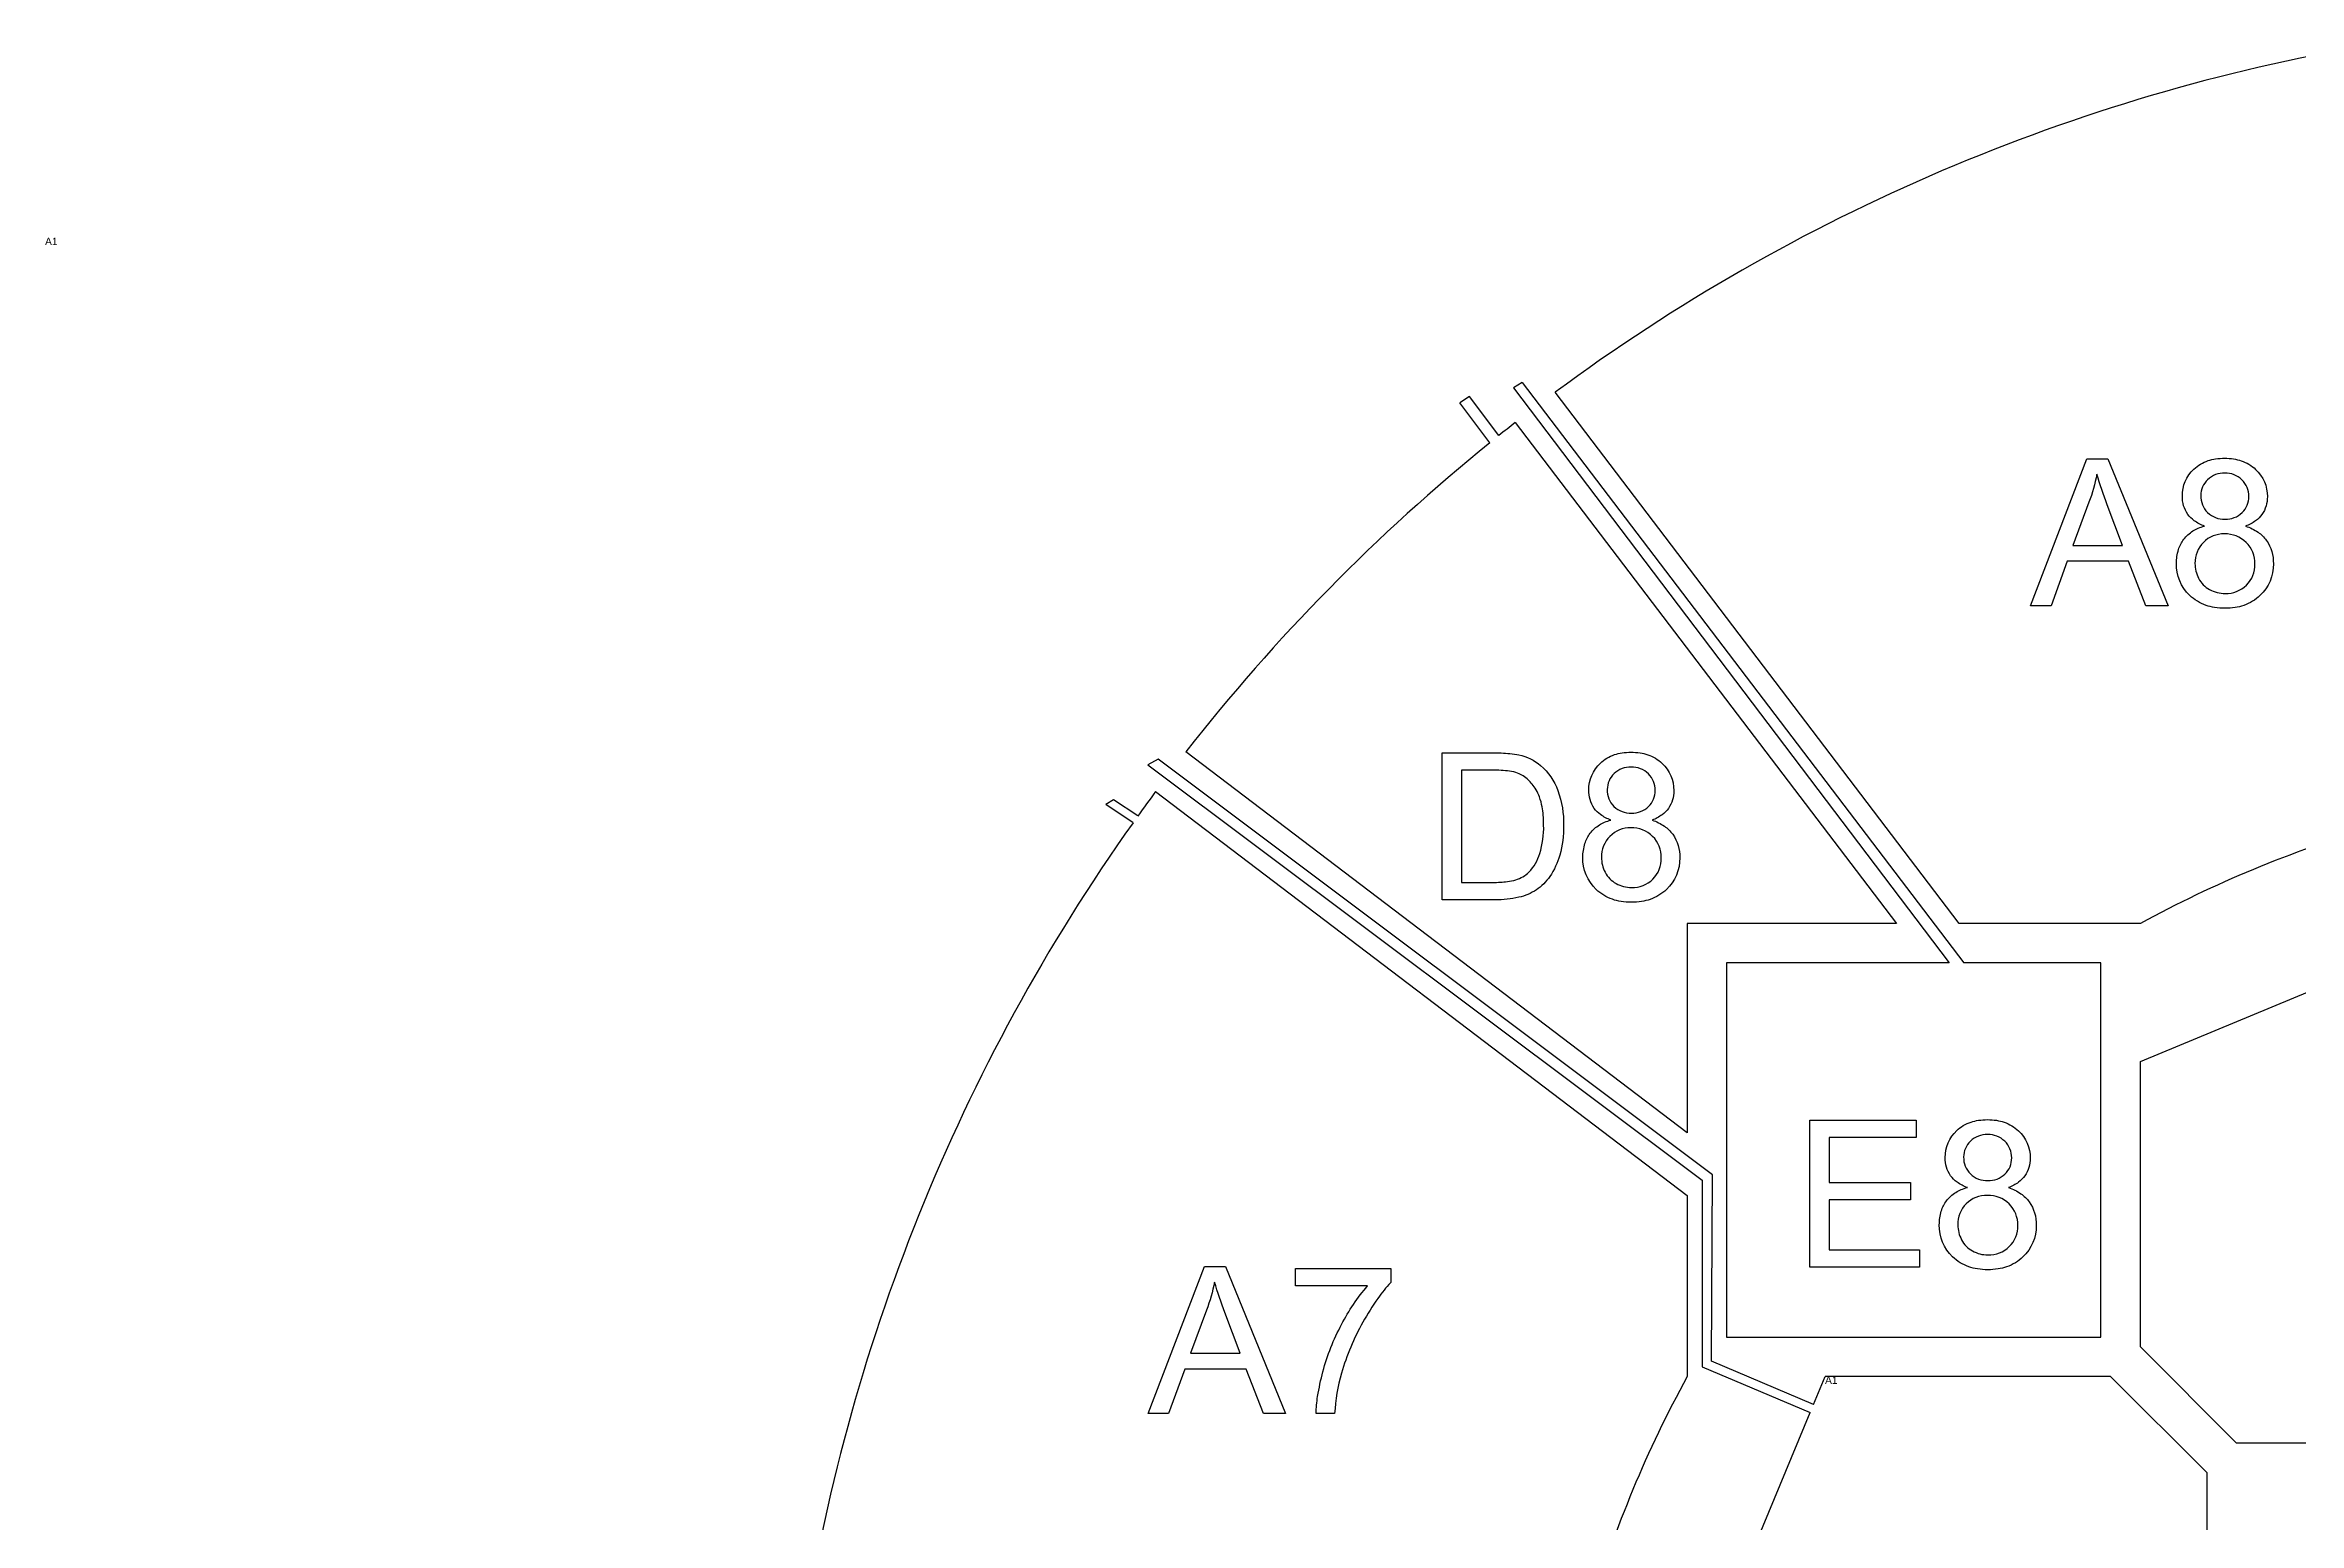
# Model space of a CAD drawing. Header units: millimetres. Extents: x -360 to 264, y -266 to 268.
# Drawn here: x -360 to -53.5, y 55.1 to 256.2 of the extents above; entities that cross this region are included whole.
import ezdxf

# ---------------------------------------------------------------- set-up
doc = ezdxf.new("R2010")
doc.units = ezdxf.units.MM
doc.layers.add('letters', color=7, linetype='Continuous', lineweight=25)
doc.layers.add('maimai_touch v53_Sketch1', color=7, linetype='Continuous')
doc.styles.add('textstyle3', font='arial.ttf')

msp = doc.modelspace()

# ---------------------------------------------------------------- linework, layer by layer
at = {"layer": 'letters', "flags": 128}
for points in [[(-90, 179.92), (-82.32, 199.92), (-79.47, 199.92), (-71.28, 179.92), (-74.3, 179.92), (-76.63, 185.98), (-84.99, 185.98), (-87.19, 179.92)], [(-120, 89.92), (-120, 109.92), (-105.54, 109.92), (-105.54, 107.56), (-117.35, 107.56), (-117.35, 101.43), (-106.29, 101.43), (-106.29, 99.09), (-117.35, 99.09), (-117.35, 92.28), (-105.08, 92.28), (-105.08, 89.92)], [(-210, 70), (-202.32, 90), (-199.47, 90), (-191.28, 70), (-194.3, 70), (-196.63, 76.06), (-204.99, 76.06), (-207.19, 70)]]:
    msp.add_lwpolyline(points, close=True, dxfattribs=at)
for points in [[(-66.32, 190.76, -0.065853), (-67.72, 191.5, -0.084976), (-68.59, 192.36, -0.159017), (-69.33, 194.84, -0.21499), (-67.76, 198.51, -0.055571), (-66.86, 199.19, -0.053862), (-65.82, 199.67, -0.043349), (-64.8, 199.91, -0.037025), (-63.58, 200, -0.037908), (-62.35, 199.91, -0.044171), (-61.32, 199.65, -0.053628), (-60.27, 199.17, -0.054779), (-59.37, 198.48, -0.214186), (-57.77, 194.77, -0.15889), (-58.5, 192.35, -0.083272), (-59.36, 191.49, -0.065649), (-60.72, 190.76, -0.072524), (-59.04, 189.93, -0.085839), (-57.91, 188.83, -0.160701), (-56.95, 185.63, -0.212724), (-58.77, 181.32, -0.054709), (-59.79, 180.53, -0.053938), (-60.98, 179.97, -0.044631), (-62.15, 179.68, -0.038439), (-63.54, 179.58, -0.038754), (-64.94, 179.69, -0.044997), (-66.11, 179.98, -0.053892), (-67.29, 180.54, -0.05456), (-68.32, 181.33, -0.212102), (-70.13, 185.7, -0.073619), (-69.85, 187.56, -0.087821), (-69.14, 188.97, -0.047028), (-68.57, 189.59, -0.046221), (-67.89, 190.11, -0.039561), (-67.18, 190.48, -0.035037)], [(-84.23, 188.13), (-77.45, 188.13), (-79.54, 193.67, -0.020028), (-80.95, 197.82, -0.038979), (-82.03, 194)], [(-66.81, 194.92, 0.208866), (-65.9, 192.61, 0.204193), (-63.53, 191.71, 0.204389), (-61.2, 192.6, 0.209315), (-60.29, 194.79, 0.209226), (-61.23, 197.06, 0.204807), (-63.55, 197.98, 0.202454), (-65.89, 197.08, 0.211452)], [(-67.61, 185.69, 0.119445), (-67.11, 183.66, 0.154613), (-65.63, 182.14, 0.128141), (-63.51, 181.6, 0.205018), (-60.61, 182.73, 0.208577), (-59.46, 185.61, 0.209459), (-60.64, 188.54, 0.204342), (-63.6, 189.7, 0.207768), (-66.47, 188.55, 0.206067)], [(-170, 139.92), (-170, 159.92), (-163.11, 159.92, -0.020074), (-160.79, 159.82, -0.037253), (-159.55, 159.63, -0.122267), (-156.62, 158.2, -0.129875), (-154.25, 154.78, -0.090537), (-153.47, 150.03, -0.073284), (-154, 145.99, -0.082637), (-155.36, 143.08, -0.08939), (-157.18, 141.26, -0.087885), (-159.57, 140.26, -0.059487), (-162.78, 139.92)], [(-147.05, 150.76, -0.065853), (-148.45, 151.5, -0.084976), (-149.31, 152.36, -0.159017), (-150.05, 154.84, -0.21499), (-148.48, 158.51, -0.055571), (-147.59, 159.19, -0.053862), (-146.54, 159.67, -0.043349), (-145.53, 159.91, -0.037025), (-144.31, 160, -0.037908), (-143.07, 159.91, -0.044171), (-142.04, 159.65, -0.053628), (-140.99, 159.17, -0.054779), (-140.09, 158.48, -0.214186), (-138.5, 154.77, -0.15889), (-139.23, 152.35, -0.083272), (-140.08, 151.49, -0.065649), (-141.44, 150.76, -0.072524), (-139.77, 149.93, -0.085839), (-138.64, 148.83, -0.160701), (-137.68, 145.63, -0.212724), (-139.49, 141.32, -0.054709), (-140.52, 140.53, -0.053938), (-141.7, 139.97, -0.044631), (-142.87, 139.68, -0.038439), (-144.27, 139.58, -0.038754), (-145.67, 139.69, -0.044997), (-146.84, 139.98, -0.053892), (-148.02, 140.54, -0.05456), (-149.04, 141.33, -0.212102), (-150.86, 145.7, -0.073619), (-150.58, 147.56, -0.087821), (-149.87, 148.97, -0.047028), (-149.3, 149.59, -0.046221), (-148.61, 150.11, -0.039561), (-147.9, 150.48, -0.035037)], [(-167.35, 142.28), (-163.08, 142.28, 0.029541), (-161.12, 142.39, 0.04958), (-159.98, 142.65, 0.118299), (-158.19, 143.68, 0.117505), (-156.72, 146.21, 0.079086), (-156.19, 150.07, 0.020126), (-156.25, 151.45, 0.024902), (-156.39, 152.55, 0.040288), (-156.76, 153.91, 0.051939), (-157.22, 154.89, 0.031078), (-157.75, 155.65, 0.03618), (-158.29, 156.23, 0.046087), (-158.99, 156.78, 0.049551), (-159.73, 157.15, 0.062134), (-160.82, 157.42, 0.029748), (-163.15, 157.56), (-167.35, 157.56)], [(-147.54, 154.92, 0.208866), (-146.63, 152.61, 0.204193), (-144.25, 151.71, 0.204389), (-141.93, 152.6, 0.209315), (-141.02, 154.79, 0.209226), (-141.95, 157.06, 0.204807), (-144.28, 157.98, 0.202454), (-146.61, 157.08, 0.211452)], [(-148.33, 145.69, 0.119445), (-147.83, 143.66, 0.154613), (-146.35, 142.14, 0.128141), (-144.24, 141.6, 0.205018), (-141.33, 142.73, 0.208577), (-140.19, 145.61, 0.209459), (-141.37, 148.54, 0.204342), (-144.32, 149.7, 0.207768), (-147.19, 148.55, 0.206067)], [(-98.57, 100.76, -0.065853), (-99.97, 101.5, -0.084976), (-100.84, 102.36, -0.159017), (-101.58, 104.84, -0.21499), (-100.01, 108.51, -0.055571), (-99.12, 109.19, -0.053862), (-98.07, 109.67, -0.043349), (-97.05, 109.91, -0.037025), (-95.83, 110, -0.037908), (-94.6, 109.91, -0.044171), (-93.57, 109.65, -0.053628), (-92.52, 109.17, -0.054779), (-91.62, 108.48, -0.214186), (-90.02, 104.77, -0.15889), (-90.75, 102.35, -0.083272), (-91.61, 101.49, -0.065649), (-92.97, 100.76, -0.072524), (-91.29, 99.93, -0.085839), (-90.16, 98.83, -0.160701), (-89.2, 95.63, -0.212724), (-91.02, 91.32, -0.054709), (-92.04, 90.53, -0.053938), (-93.23, 89.97, -0.044631), (-94.4, 89.68, -0.038439), (-95.79, 89.58, -0.038754), (-97.19, 89.69, -0.044997), (-98.36, 89.98, -0.053892), (-99.55, 90.54, -0.05456), (-100.57, 91.33, -0.212102), (-102.38, 95.7, -0.073619), (-102.11, 97.56, -0.087821), (-101.39, 98.97, -0.047028), (-100.82, 99.59, -0.046221), (-100.14, 100.11, -0.039561), (-99.43, 100.48, -0.035037)], [(-99.07, 104.92, 0.208866), (-98.15, 102.61, 0.204193), (-95.78, 101.71, 0.204389), (-93.45, 102.6, 0.209315), (-92.54, 104.79, 0.209226), (-93.48, 107.06, 0.204807), (-95.81, 107.98, 0.202454), (-98.14, 107.08, 0.211452)], [(-99.86, 95.69, 0.119445), (-99.36, 93.66, 0.154613), (-97.88, 92.14, 0.128141), (-95.76, 91.6, 0.205018), (-92.86, 92.73, 0.208577), (-91.71, 95.61, 0.209459), (-92.89, 98.54, 0.204342), (-95.85, 99.7, 0.207768), (-98.72, 98.55, 0.206067)], [(-189.94, 87.38), (-189.94, 89.74), (-176.99, 89.74), (-176.99, 87.83, 0.035773), (-178.74, 85.68, 0.025825), (-180.78, 82.43, 0.057266), (-183.68, 75.5, 0.054295), (-184.62, 70), (-187.14, 70, -0.035997), (-186.93, 72.34, -0.024521), (-186.21, 75.7, -0.058054), (-183.67, 82.15, -0.057272), (-180.14, 87.38)], [(-204.23, 78.21), (-197.45, 78.21), (-199.54, 83.75, -0.020028), (-200.95, 87.9, -0.038979), (-202.03, 84.08)]]:
    msp.add_lwpolyline(points, format="xyb", close=True, dxfattribs=at)
at = {"layer": 'maimai_touch v53_Sketch1'}
for p, q in [((-159.1, 210.3), (-160.31, 209.6)), ((-160.31, 209.6), (-101.03, 131.32)), ((-159.1, 210.3), (-99.04, 131.32)), ((-99.66, 136.68), (-154.63, 208.97)), ((-166.29, 208.41), (-167.61, 207.52)), ((-163.52, 202.09), (-167.61, 207.52)), ((-162.28, 203.09), (-166.29, 208.41)), ((-160.05, 204.85), (-108.21, 136.68)), ((-136.68, 108.21), (-204.85, 160.05)), ((-208.63, 159.04), (-210.02, 158.27)), ((-210.02, 158.27), (-134.65, 101.76)), ((-133.22, 102.51), (-208.63, 159.04)), ((-214.67, 153.52), (-215.74, 152.87)), ((-211.38, 151.32), (-214.67, 153.52)), ((-208.97, 154.63), (-136.68, 99.66)), ((-212.03, 150.41), (-215.74, 152.87)), ((-108.21, 136.68), (-136.68, 136.68)), ((-136.68, 136.68), (-136.68, 108.21)), ((-75.04, 136.68), (-99.66, 136.68)), ((-75.04, 117.92), (-35.2, 134.43)), ((-101.03, 131.32), (-131.32, 131.32)), ((-131.32, 131.32), (-131.32, 80.4)), ((-80.4, 131.32), (-99.04, 131.32)), ((-80.4, 80.4), (-80.4, 131.32)), ((-75.04, 79.08), (-75.04, 117.92)), ((-134.65, 101.76), (-134.65, 76.37)), ((-133.38, 77.16), (-133.22, 102.51)), ((-136.68, 99.66), (-136.68, 75.04)), ((-131.32, 80.4), (-80.4, 80.4)), ((-119.49, 71.26), (-133.38, 77.16)), ((-75.04, 79.08), (-61.96, 66)), ((-134.65, 76.37), (-119.94, 70.16)), ((-119.49, 71.26), (-117.92, 75.04)), ((-79.08, 75.04), (-117.92, 75.04)), ((-79.08, 75.04), (-66, 61.97)), ((-136.44, 30.32), (-119.94, 70.16)), ((-27.34, 66), (-61.96, 66)), ((-66, 61.97), (-66, 27.34))]:
    msp.add_line(p, q, dxfattribs=at)
for radius, start, end in [(259.96, 99.7359, 126.4998), (259.96, 128, 128.6281), (259.96, 128.978, 142), (259.96, 143.5, 144.4029), (259.96, 144.6496, 171.4998), (155.92, 106.2322, 118.7669), (155.92, 151.2322, 163.7669)]:
    msp.add_arc((0, 0), radius, start, end, dxfattribs=at)

# ---------------------------------------------------------------- texts
at = {"layer": 'letters', "char_height": 1, "attachment_point": 1, "style": 'textstyle3'}
for insert in [(-360, 230), (-117.92, 75.04)]:
    msp.add_mtext('A1', dxfattribs=dict(at, insert=insert))

doc.saveas('drawing.dxf')
